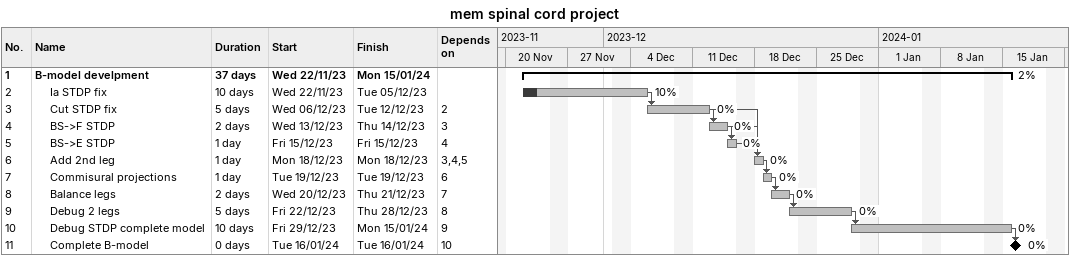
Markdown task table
mem spinal cord project

| ID | Level | Task | Duration | Start | Finish | Predecessors | % complete |
|---|---|---|---|---|---|---|---|
| 1 | 1 | **B-model develpment** | 37d | 2023-11-22 | 2024-01-15 |  | 2 |
| 2 | 2 | Ia STDP fix | 10d | 2023-11-22 | 2023-12-05 |  | 10 |
| 3 | 2 | Cut STDP fix | 5d | 2023-12-06 | 2023-12-12 | 2 | 0 |
| 4 | 2 | BS->F STDP | 2d | 2023-12-13 | 2023-12-14 | 3 | 0 |
| 5 | 2 | BS->E STDP | 1d | 2023-12-15 | 2023-12-15 | 4 | 0 |
| 6 | 2 | Add 2nd leg | 1d | 2023-12-18 | 2023-12-18 | 3, 4, 5 | 0 |
| 7 | 2 | Commisural projections | 1d | 2023-12-19 | 2023-12-19 | 6 | 0 |
| 8 | 2 | Balance legs | 2d | 2023-12-20 | 2023-12-21 | 7 | 0 |
| 9 | 2 | Debug 2 legs | 5d | 2023-12-22 | 2023-12-28 | 8 | 0 |
| 10 | 2 | Debug STDP complete model | 10d | 2023-12-29 | 2024-01-15 | 9 | 0 |
| 11 | 2 | Complete B-model | 0d | 2024-01-16 | 2024-01-16 | 10 | 0 |
